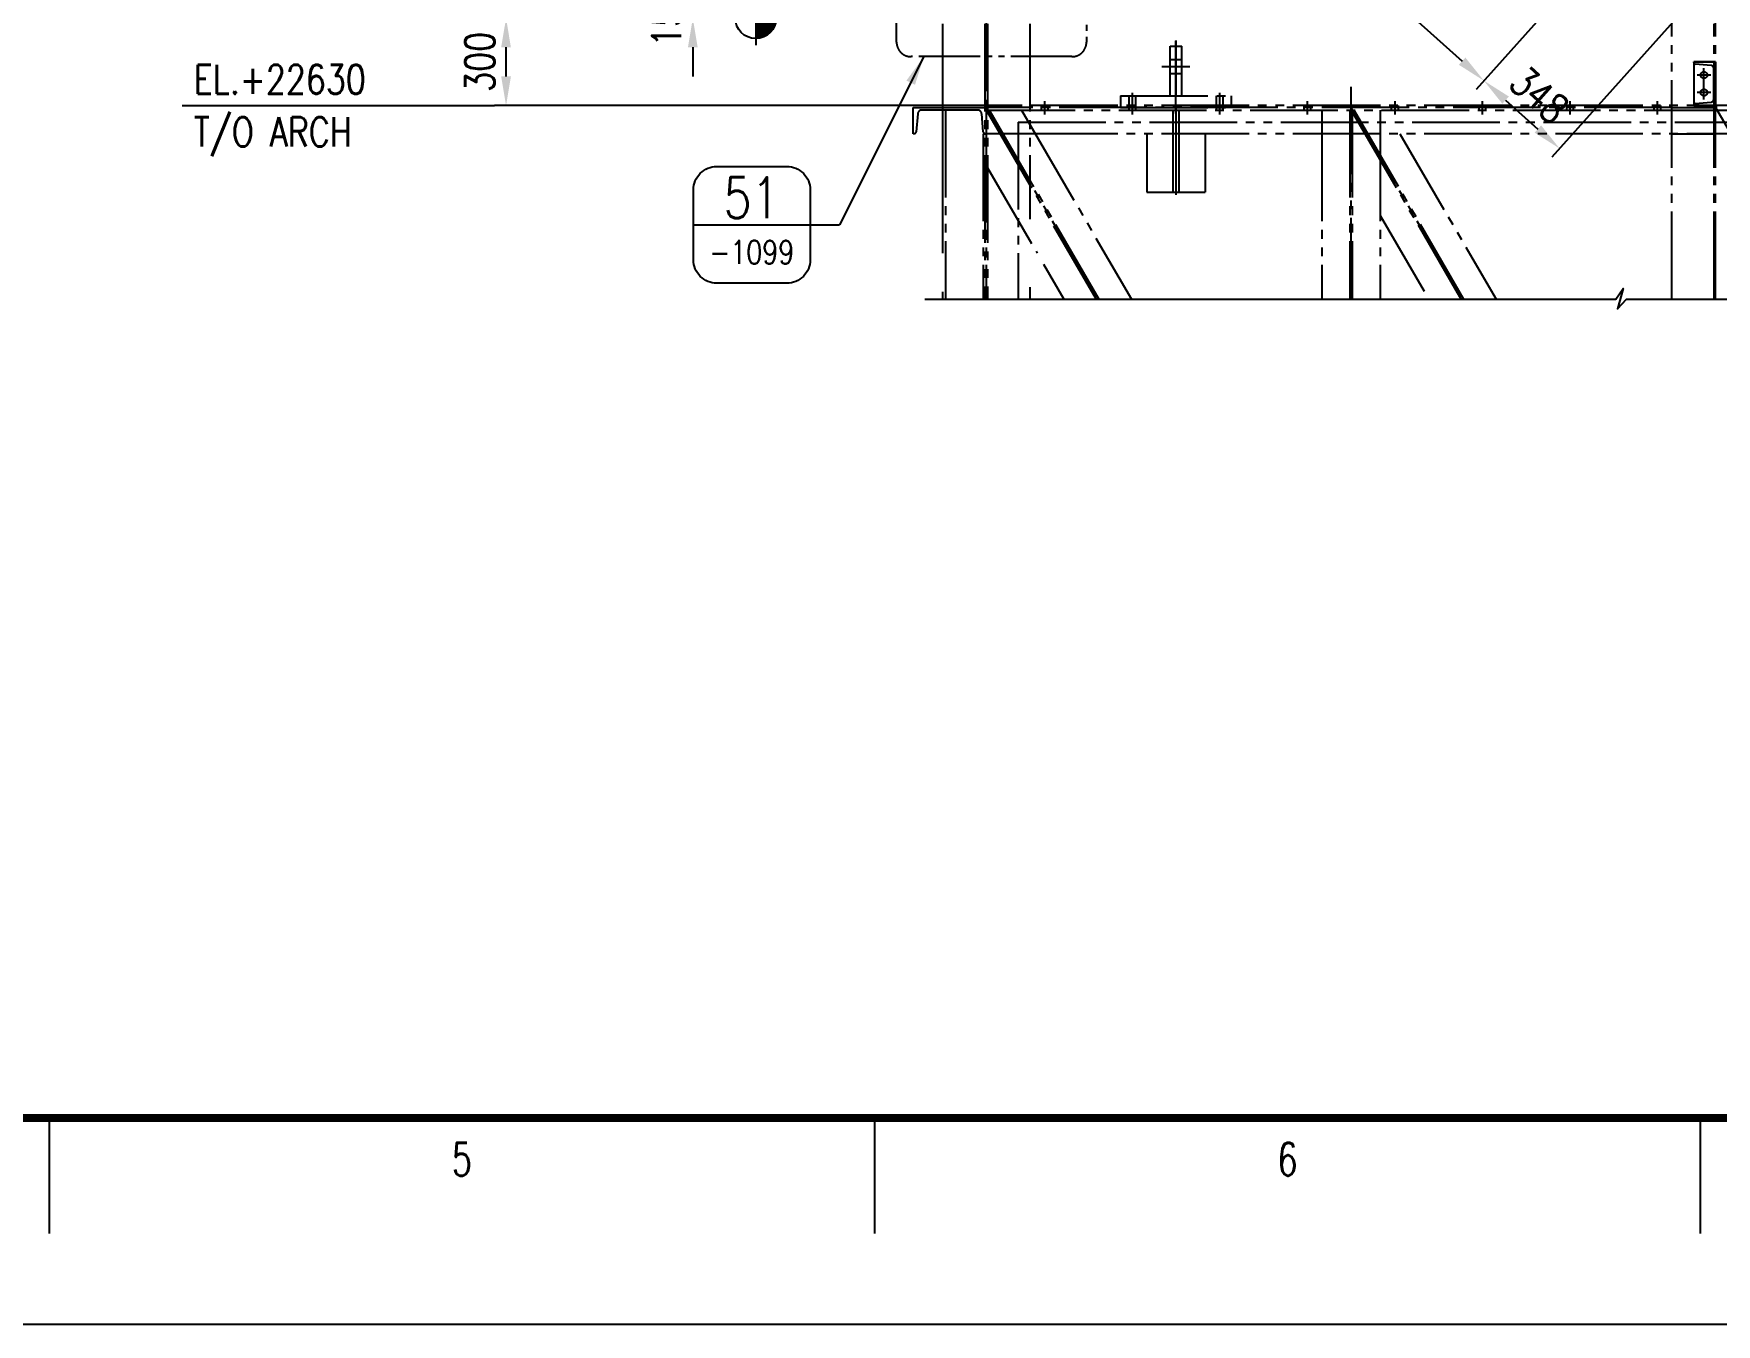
# Model space of a CAD drawing. Header units: millimetres. Extents: x 0 to 232280, y -26939 to 23794.
# Drawn here: x 138786 to 144553, y 0 to 4424 of the extents above; entities that cross this region are included whole.
import ezdxf
from ezdxf.enums import TextEntityAlignment as Align

# ---------------------------------------------------------------- set-up
doc = ezdxf.new("R2010")
doc.units = ezdxf.units.MM
doc.header["$LTSCALE"] = 30
doc.linetypes.add('JNK-PHANTOM', pattern=[15, 10, -1, 1, -1, 1, -1])
doc.linetypes.add('PH2', pattern=[15, 10, -1, 1, -1, 1, -1])
for name, color, linetype in [('CON-G', 3, 'Continuous'), ('CON-W', 7, 'Continuous'), ('CON-Y', 2, 'Continuous'), ('det', 2, 'PH2'), ('Dim-W', 7, 'Continuous'), ('PHA-M', 6, 'JNK-PHANTOM'), ('STL-OBJT', 7, 'Continuous'), ('TXT-Y', 2, 'Continuous')]:
    doc.layers.add(name, color=color, linetype=linetype)
doc.styles.add('ROMANS', font='ROMANS.shx', dxfattribs={"width": 0.8})
doc.styles.add('SIMPLEX', font='simplex.shx', dxfattribs={"width": 0.8})
doc.dimstyles.new('DIM40', dxfattribs={"dimscale": 40, "dimtxt": 2.5, "dimasz": 2.5, "dimexe": 1, "dimexo": 1, "dimgap": 1, "dimtad": 1, "dimdec": 0, "dimdsep": 46, "dimtxsty": 'SIMPLEX', "dimcen": 0, "dimclrd": 7, "dimclre": 7, "dimclrt": 2, "dimadec": 1, "dimazin": 2, "dimtfac": 1, "dimtdec": 0, "dimtix": 1, "dimtmove": 2, "dimatfit": 2, "dimfxl": 1, "dimtolj": 1, "dimtzin": 0, "dimarcsym": 1})

# ---------------------------------------------------------------- blocks, each defined once
blk = doc.blocks.new('TITLE')
at = {"color": 7}
for p, q in [((311.22, 17.68), (311.22, 7.78)), ((381.95, 17.68), (381.95, 7.78)), ((452.68, 17.68), (452.68, 7.78)), ((841, 0), (0, 0))]:
    blk.add_line(p, q, dxfattribs=at)
at = {"color": 7, "const_width": 0.707}
blk.add_lwpolyline([(28.29, 17.68), (823.67, 17.68)], dxfattribs=at)
at = {"color": 7, "style": 'ROMANS', "width": 0.7}
for s, p in [('5', (346.59, 14.15)), ('6', (417.32, 14.15))]:
    blk.add_text(s, height=2.83, dxfattribs=at).set_placement(p, align=Align.MIDDLE)
blk = doc.blocks.new('*D1758')
at = {"layer": 'DEFPOINTS', "color": 0, "ltscale": 0.5, "transparency": 16777216}
for p in [(144951, 6276.3), (144515.8, 5824.8), (146651.4, 4771.8)]:
    blk.add_point(p, dxfattribs=at)
at = {"layer": 'Dim-W', "color": 7, "linetype": 'ByBlock', "lineweight": -2, "ltscale": 0.5, "transparency": 16777216}
for p, q in [((144923.3, 6247.5), (144488, 5796)), ((146076.8, 4319.9), (144587.8, 5755.4)), ((146623.6, 4743), (146121, 4221.7))]:
    blk.add_line(p, q, dxfattribs=at)
at = {"layer": 'Dim-W', "color": 7, "ltscale": 0.5, "transparency": 16777216}
for points in [[(144599.3, 5767.4), (144576.2, 5743.4), (144515.8, 5824.8)], [(146088.4, 4331.9), (146065.2, 4307.9), (146148.8, 4250.5)]]:
    blk.add_solid(points, dxfattribs=at)
at = {"layer": 'Dim-W', "color": 2, "ltscale": 0.5, "transparency": 16777216, "insert": (145394.7, 5102.4), "char_height": 100, "attachment_point": 5, "rotation": 316.04929, "style": 'SIMPLEX'}
blk.add_mtext('\\A1;2268', dxfattribs=at)
blk = doc.blocks.new('A$C778F4AC7')
at = {"layer": 'Dim-W', "ltscale": 0.5}
blk.add_lwpolyline([(-210.3, -962.7), (2157.7, -962.7), (2182.9, -926.6), (2164.1, -996.2), (2194.6, -962.7), (8067.5, -962.7), (8092.8, -926.6), (8073.9, -996.2), (8104.4, -962.7), (11724.3, -962.7)], dxfattribs=at)
at = {"layer": 'PHA-M'}
for p, q in [((0, 50), (0, -962.7)), ((2500, -962.7), (2500, 47)), ((-150, -20), (-150, -806)), ((-5, -20), (-5, -962.7)), ((5, -20), (5, -962.7)), ((150, -20), (150, -689.4)), ((2350, -962.7), (2350, -20)), ((2495, -962.7), (2495, -20)), ((630, -266), (630, -96)), ((630, -96), (670, -96)), ((650, -76.3), (650, -266)), ((650, -326.4), (650, -77.9)), ((670, -266), (670, -96)), ((602.5, -166), (697.5, -166)), ((630, -142), (670, -142)), ((2425, -152.4), (2425, -150)), ((2425, -150), (2500, -150)), ((2500, -150), (2425, -150)), ((2425, -150), (2425, -300)), ((2484.4, -162.2), (2429.6, -157.4)), ((2460, -278.5), (2460, -171.5)), ((2493.5, -277.8), (2493.5, -172.2)), ((2500, -150), (2500, -300)), ((2500, -300), (2500, -150)), ((630, -190), (670, -190)), ((2483.5, -195), (2436.5, -195)), ((200, -285), (200, -330)), ((460, -266), (840, -266)), ((460, -266), (460, -306)), ((488.5, -266), (488.5, -306)), ((500, -256), (500, -325)), ((500, -285), (500, -330)), ((511.5, -266), (511.5, -306)), ((788.5, -266), (788.5, -306)), ((800, -256), (800, -325)), ((800, -285), (800, -330)), ((811.5, -266), (811.5, -306)), ((840, -266), (840, -306)), ((1100, -285), (1100, -330)), ((1250, -235), (1250, -962.7)), ((1400, -285), (1400, -330)), ((1700, -285), (1700, -330)), ((2000, -285), (2000, -330)), ((2300, -285), (2300, -330)), ((2429.6, -292.6), (2484.4, -287.8)), ((2483.5, -255), (2436.5, -255)), ((-250, -306), (0, -306)), ((-250, -396), (-250, -306)), ((-234.6, -327.8), (-240, -389.6)), ((-29.4, -315), (-220.6, -315)), ((-150, -315), (-150, -806)), ((-140, -315), (-140, -962.7)), ((-10, -389.6), (-15.4, -327.8)), ((0, -306), (0, -396)), ((0, -306), (381.8, -962.7)), ((150, -306), (5, -306)), ((5, -315), (3601, -315)), ((5, -322.6), (11.9, -318.5)), ((5, -322.6), (377.2, -962.7)), ((11.9, -318.5), (386.4, -962.7)), ((120.9, -315), (150, -365)), ((3601, -300), (150, -300)), ((2350, -306), (150, -306)), ((188.5, -300), (188.5, -315)), ((211.5, -300), (211.5, -315)), ((460, -306), (840, -306)), ((488.5, -300), (488.5, -315)), ((511.5, -300), (511.5, -315)), ((640, -315), (640, -396)), ((650, -306), (650, -629.9)), ((660, -315), (660, -396)), ((788.5, -300), (788.5, -315)), ((811.5, -300), (811.5, -315)), ((1088.5, -300), (1088.5, -315)), ((1111.5, -300), (1111.5, -315)), ((1150, -315), (1150, -396)), ((1246, -315), (1246, -962.7)), ((1250, -306), (1631.8, -962.7)), ((1254, -315), (1254, -962.7)), ((1254, -320.8), (1260.9, -316.8)), ((1254, -320.8), (1627.2, -962.7)), ((1260.9, -316.8), (1636.4, -962.7)), ((1350, -315), (1350, -396)), ((1388.5, -300), (1388.5, -315)), ((1411.5, -300), (1411.5, -315)), ((1688.5, -300), (1688.5, -315)), ((1711.5, -300), (1711.5, -315)), ((1988.5, -300), (1988.5, -315)), ((2011.5, -300), (2011.5, -315)), ((2288.5, -300), (2288.5, -315)), ((2311.5, -300), (2311.5, -315)), ((2350, -306), (2495, -306)), ((2425, -300), (2425, -297.6)), ((2500, -300), (2425, -300)), ((2425, -300), (2500, -300)), ((2505, -306), (2486.2, -306)), ((2500, -306), (2882.1, -962.7)), ((-247, -396), (-250, -396)), ((-10, -396), (-10, -962.7)), ((-10, -396), (0, -396)), ((0, -396), (-3, -396)), ((0, -396), (0, -962.7)), ((150, -396), (5, -396)), ((110, -356), (4354.5, -356)), ((110, -356), (110, -962.7)), ((150, -365), (497.5, -962.7)), ((3601, -396), (150, -396)), ((550, -396), (550, -596)), ((640, -396), (640, -596)), ((660, -396), (660, -596)), ((750, -396), (750, -596)), ((1150, -396), (1150, -962.7)), ((1350, -396), (1350, -962.7)), ((1418, -396), (1747.5, -962.7)), ((2350, -396), (2495, -396)), ((5, -513.6), (175, -806)), ((550, -596), (750, -596)), ((1350, -677), (1516.1, -962.7)), ((196.5, -843), (266.1, -962.7)), ((150, -922.5), (150, -962.7)), ((-150, -938.3), (-150, -962.7)), ((-150, -938.3), (-150, -962.7))]:
    blk.add_line(p, q, dxfattribs=at)
for centre in [(2460, -195), (2460, -255)]:
    blk.add_circle(centre, 11.5, dxfattribs=at)
for centre, radius, start, end in [((2430, -152.4), 5, 180, 265), ((2483.5, -172.2), 10, 0, 85), ((2483.5, -277.8), 10, 275, 0), ((-220.6, -329), 14, 90, 175), ((-29.4, -329), 14, 5, 90), ((2430, -297.6), 5, 95, 180), ((-247, -389), 7, 270, 355), ((-3, -389), 7, 185, 270)]:
    blk.add_arc(centre, radius, start, end, dxfattribs=at)
blk = doc.blocks.new('*D1723')
at = {"layer": 'DEFPOINTS', "color": 0, "ltscale": 0.5, "transparency": 16777216}
for p in [(144256.5, 4821.4), (144550.4, 4627.2), (144015.6, 4030.4)]:
    blk.add_point(p, dxfattribs=at)
at = {"layer": 'Dim-W', "color": 7, "linetype": 'ByBlock', "lineweight": -2, "ltscale": 0.5, "transparency": 16777216}
for p, q in [((144229.8, 4791.6), (143729.4, 4233.1)), ((144523.7, 4597.4), (143988.9, 4000.6)), ((143830.6, 4196.2), (143941.1, 4097.1))]:
    blk.add_line(p, q, dxfattribs=at)
at = {"layer": 'Dim-W', "color": 7, "ltscale": 0.5, "transparency": 16777216}
for points in [[(143841.7, 4208.6), (143819.5, 4183.8), (143756.1, 4262.9)], [(143952.3, 4109.5), (143930, 4084.7), (144015.6, 4030.4)]]:
    blk.add_solid(points, dxfattribs=at)
at = {"layer": 'Dim-W', "color": 2, "ltscale": 0.5, "transparency": 16777216, "insert": (143945.9, 4213.7), "char_height": 100, "attachment_point": 5, "rotation": 318.13932, "style": 'SIMPLEX'}
blk.add_mtext('\\A1;348', dxfattribs=at)
blk = doc.blocks.new('*D1724')
at = {"layer": 'DEFPOINTS', "color": 0, "ltscale": 0.5, "transparency": 16777216}
for p in [(142275.6, 6596.3), (144256.5, 4821.4), (143756.1, 4262.9)]:
    blk.add_point(p, dxfattribs=at)
at = {"layer": 'Dim-W', "color": 7, "linetype": 'ByBlock', "lineweight": -2, "ltscale": 0.5, "transparency": 16777216}
for p, q in [((142248.9, 6566.5), (141748.5, 6008.1)), ((141849.6, 5971.1), (143681.6, 4329.6)), ((144229.8, 4791.6), (143729.4, 4233.1))]:
    blk.add_line(p, q, dxfattribs=at)
at = {"layer": 'Dim-W', "color": 7, "ltscale": 0.5, "transparency": 16777216}
for points in [[(141860.7, 5983.5), (141838.5, 5958.7), (141775.1, 6037.9)], [(143692.7, 4342), (143670.5, 4317.2), (143756.1, 4262.9)]]:
    blk.add_solid(points, dxfattribs=at)
at = {"layer": 'Dim-W', "color": 2, "ltscale": 0.5, "transparency": 16777216, "insert": (142825.7, 5217.4), "char_height": 100, "attachment_point": 5, "rotation": 318.13932, "style": 'SIMPLEX'}
blk.add_mtext('\\A1;2660', dxfattribs=at)
blk = doc.blocks.new('*D1684')
at = {"layer": 'DEFPOINTS', "color": 0, "transparency": 16777216}
for p in [(140404.8, 4477.2), (141909.5, 4477.2), (142213.2, 4177.2)]:
    blk.add_point(p, dxfattribs=at)
at = {"layer": 'STL-OBJT', "color": 7, "linetype": 'ByBlock', "lineweight": -2, "transparency": 16777216}
for p, q in [((141869.5, 4477.2), (140364.8, 4477.2)), ((140404.8, 4277.2), (140404.8, 4377.2)), ((142173.2, 4177.2), (140364.8, 4177.2))]:
    blk.add_line(p, q, dxfattribs=at)
at = {"layer": 'STL-OBJT', "color": 7, "transparency": 16777216}
for points in [[(140388.1, 4377.2), (140421.4, 4377.2), (140404.8, 4477.2)], [(140388.1, 4277.2), (140421.4, 4277.2), (140404.8, 4177.2)]]:
    blk.add_solid(points, dxfattribs=at)
at = {"layer": 'STL-OBJT', "color": 2, "transparency": 16777216, "insert": (140314.8, 4327.2), "char_height": 100, "attachment_point": 5, "rotation": 90, "style": 'SIMPLEX'}
blk.add_mtext('\\A1;300', dxfattribs=at)
blk = doc.blocks.new('FS-MARK')
h = blk.add_hatch(color=256)
edge = h.paths.add_edge_path()
edge.add_arc((0, 0), 1.75, 90, 180)
edge.add_line((-1.75, 0), (0, 0))
edge.add_line((0, 0), (0, 1.75))
h = blk.add_hatch(color=256)
edge = h.paths.add_edge_path()
edge.add_line((0, 0), (0, -1.75))
edge.add_arc((0, 0), 1.75, 270, 360)
edge.add_line((1.75, 0), (0, 0))
for p, q in [((0, 2.33), (0, -2.33)), ((2.33, 0), (-2.33, 0))]:
    blk.add_line(p, q)
blk.add_circle((0, 0), 1.75)
at = {"layer": 'CON-Y', "style": 'SIMPLEX', "width": 0.8}
blk.add_attdef('F.S.', (3.19, 1), '', height=2.5, dxfattribs=at)
blk = doc.blocks.new('*D1690')
at = {"layer": 'DEFPOINTS', "color": 0, "ltscale": 0.5, "transparency": 16777216}
for p in [(144550.4, 4627.2), (141044.8, 4477.2), (141900.4, 4477.2)]:
    blk.add_point(p, dxfattribs=at)
at = {"layer": 'Dim-W', "color": 7, "linetype": 'ByBlock', "lineweight": -2, "ltscale": 0.5, "transparency": 16777216}
for p, q in [((141044.8, 4727.2), (141044.8, 4827.2)), ((144510.4, 4627.2), (141004.8, 4627.2)), ((141044.8, 4627.2), (141044.8, 4477.2)), ((141860.4, 4477.2), (141004.8, 4477.2)), ((141044.8, 4377.2), (141044.8, 4277.2))]:
    blk.add_line(p, q, dxfattribs=at)
at = {"layer": 'Dim-W', "color": 7, "ltscale": 0.5, "transparency": 16777216}
for points in [[(141028.1, 4727.2), (141061.4, 4727.2), (141044.8, 4627.2)], [(141028.1, 4377.2), (141061.4, 4377.2), (141044.8, 4477.2)]]:
    blk.add_solid(points, dxfattribs=at)
at = {"layer": 'Dim-W', "color": 2, "ltscale": 0.5, "transparency": 16777216, "insert": (140954.8, 4481.8), "char_height": 100, "attachment_point": 5, "rotation": 90, "style": 'SIMPLEX'}
blk.add_mtext('\\A1;150', dxfattribs=at)
blk = doc.blocks.new('det-tag')
at = {"layer": 'CON-Y'}
blk.add_line((5, 0), (-5, 0), dxfattribs=at)
blk.add_lwpolyline([(-3, -5), (3, -5, 0.414214), (5, -3), (5, 3, 0.414214), (3, 5), (-3, 5, 0.414214), (-5, 3), (-5, -3, 0.414214)], format="xyb", close=True, dxfattribs=at)
at = {"layer": 'CON-G', "style": 'SIMPLEX', "width": 0.8}
blk.add_attdef('TAG', text='', height=3.5, dxfattribs=at).set_placement((0.02, 0.58), align=Align.CENTER)
at = {"layer": 'CON-Y', "style": 'SIMPLEX', "width": 0.8}
blk.add_attdef('-8888', text='', height=2, dxfattribs=at).set_placement((0, -3.34), align=Align.CENTER)

msp = doc.modelspace()

# ---------------------------------------------------------------- linework, layer by layer
at = {"layer": 'CON-W'}
msp.add_line((141447.13, 3768.7), (141547.13, 3768.7), dxfattribs=at)
at = {"layer": 'det', "ltscale": 0.7}
msp.add_lwpolyline([(141743.06, 4685.57, -0.4142136), (141793.06, 4735.57), (142344.33, 4735.57, -0.4142136), (142394.33, 4685.57), (142394.33, 4395.16, -0.4142136), (142344.33, 4345.16), (141793.06, 4345.16, -0.4142136), (141743.06, 4395.16)], format="xyb", close=True, dxfattribs=at)
at = {"layer": 'STL-OBJT'}
msp.add_line((139294.8, 4177.23), (140364.77, 4177.23), dxfattribs=at)

# ---------------------------------------------------------------- block references
at = {"linetype": 'ByBlock', "xscale": 39.99999999599994, "yscale": 39.99999999599994, "zscale": 39.99999999599994}
msp.add_blockref('TITLE', (126389.98, 0), dxfattribs=at)
at = {"layer": 'CON-W'}
ref = msp.add_blockref('det-tag', (141247.13, 3768.7), dxfattribs=dict(at, xscale=-40, yscale=40, zscale=40))
ref.add_attrib('TAG', '51', dxfattribs={"layer": 'CON-G', "height": 140, "style": 'SIMPLEX', "width": 0.8}).set_placement((141246.19, 3791.9), align=Align.CENTER)
ref.add_attrib('-8888', '-1099', dxfattribs={"layer": 'CON-Y', "height": 80, "style": 'SIMPLEX', "width": 0.8}).set_placement((141247.13, 3635.1), align=Align.CENTER)
at = {"layer": 'Dim-W', "ltscale": 0.5}
msp.add_blockref('A$C778F4AC7', (142050.4, 4477.2), dxfattribs=at)
at = {"layer": 'STL-OBJT', "xscale": 40, "yscale": 40, "zscale": 40}
msp.add_blockref('FS-MARK', (141260.53, 4477.23), dxfattribs=at)

# ---------------------------------------------------------------- texts
at = {"layer": 'TXT-Y', "style": 'SIMPLEX', "width": 0.8}
for s, p in [('EL.+22630', (139334.8, 4217.23)), ('T/O ARCH', (139334.8, 4037.23))]:
    msp.add_text(s, height=100, dxfattribs=at).set_placement(p)

# ---------------------------------------------------------------- dimensions: what is measured, and where the dimension line sits
at = {"layer": 'Dim-W', "ltscale": 0.5}
for base, p1, p2, angle, picture, middle in [((143756.1, 4262.9), (142275.55, 6596.34), (144256.51, 4821.38), 318.139324, '*D1724', (142825.68, 5217.41)), ((144515.77, 5824.76), (146651.4, 4771.81), (144951.03, 6276.27), 316.049287, '*D1758', (145394.75, 5102.41)), ((144015.62, 4030.37), (144256.51, 4821.38), (144550.4, 4627.2), 318.139324, '*D1723', (143945.92, 4213.66))]:
    dim = msp.add_linear_dim(base=base, p1=p1, p2=p2, angle=angle, dimstyle='DIM40', dxfattribs=at)
    dim.commit()
    dim.dimension.update_dxf_attribs({"geometry": picture, "text_midpoint": middle})
dim = msp.add_linear_dim(base=(141044.77, 4477.2), p1=(144550.4, 4627.2), p2=(141900.4, 4477.2), angle=90, dimstyle='DIM40', dxfattribs=at)
dim.commit()
dim.dimension.update_dxf_attribs({"geometry": '*D1690', "text_midpoint": (140954.77, 4481.84), "dimtype": 160})
at = {"layer": 'STL-OBJT'}
dim = msp.add_linear_dim(base=(140404.77, 4477.23), p1=(142213.2, 4177.23), p2=(141909.54, 4477.23), angle=90, dimstyle='DIM40', dxfattribs=at)
dim.commit()
dim.dimension.update_dxf_attribs({"geometry": '*D1684', "text_midpoint": (140314.77, 4327.23)})

# ---------------------------------------------------------------- leaders
at = {"layer": 'CON-W', "color": 4}
msp.add_leader([(141836.54, 4345.16), (141547.13, 3768.7)], dimstyle='DIM40', override={"dimgap": 1, "dimtad": 0}, dxfattribs=at)

doc.saveas('drawing.dxf')
